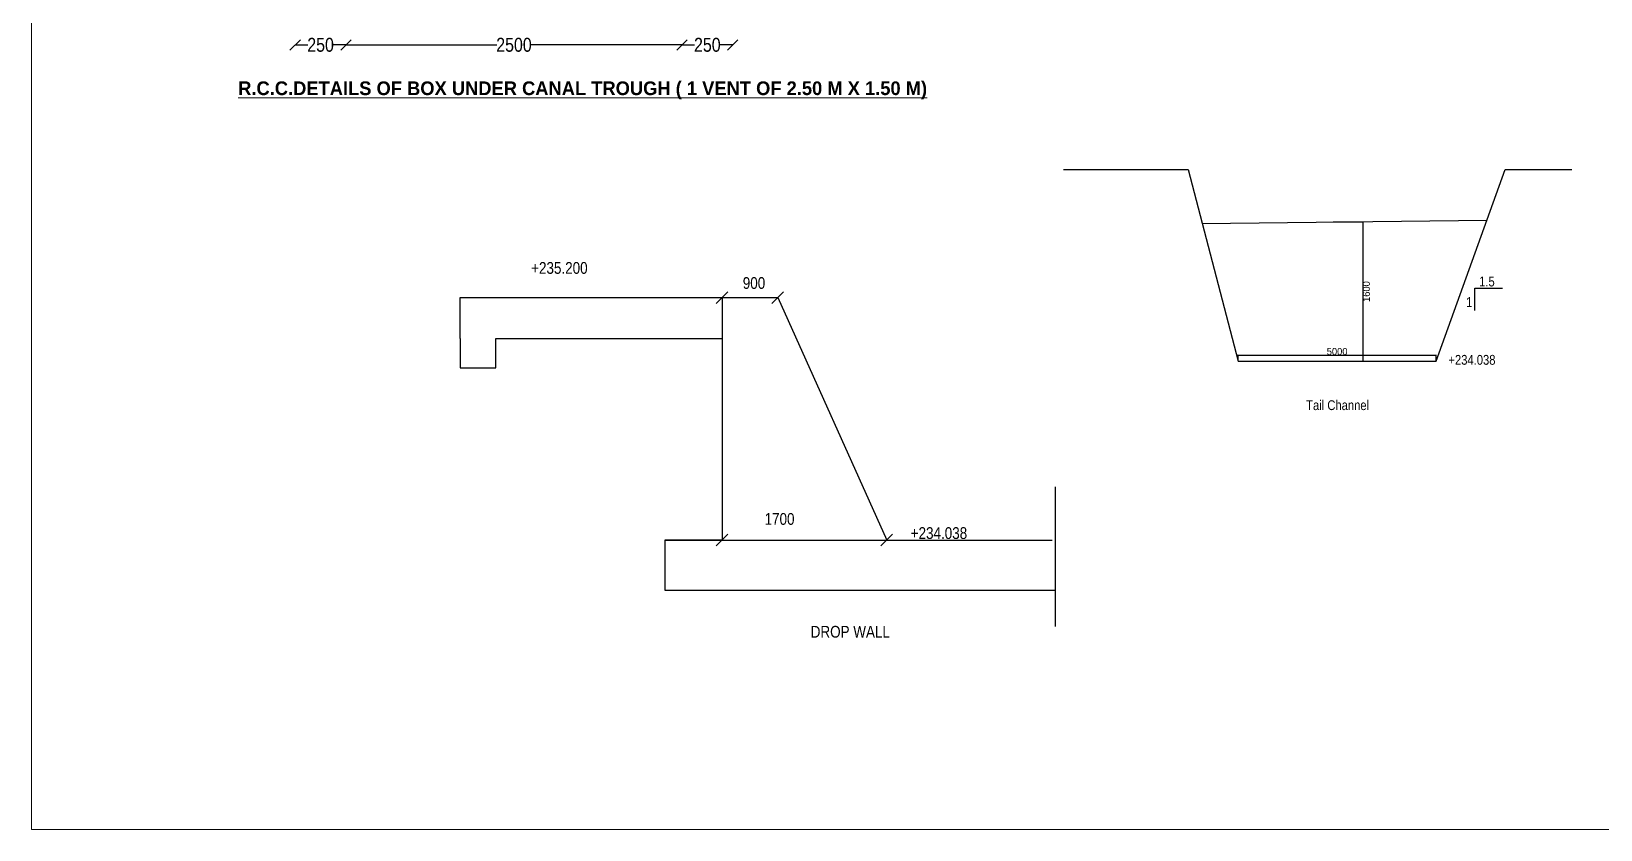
# Model space of a CAD drawing. Header units: inches. Extents: x -679659 to -168020, y 530076 to 1078123.
# Drawn here: x -242633 to -202532, y 530076 to 550486 of the extents above; entities that cross this region are included whole.
import ezdxf

# ---------------------------------------------------------------- set-up
doc = ezdxf.new("R2010")
doc.units = ezdxf.units.IN
doc.header["$LTSCALE"] = 1000
doc.header["$MEASUREMENT"] = 0
for name, color, linetype in [('abutment', 6, 'Continuous'), ('DIM', 3, 'Continuous'), ('STEEL', 5, 'Continuous')]:
    doc.layers.add(name, color=color, linetype=linetype)
doc.styles.add('ARIAL NARROW', font='ARIALN.TTF')
doc.styles.add('CITYBLUEPR', font='cityb___.ttf')
doc.dimstyles.new('STANDARD$0', dxfattribs={"dimscale": 88.888889, "dimtxt": 0.02, "dimasz": 0.02, "dimexe": 0.05, "dimexo": 0.1, "dimgap": 0.002, "dimtad": 2, "dimdec": 0, "dimzin": 1, "dimdsep": 46, "dimtxsty": 'Standard', "dimblk": 'OBLIQUE', "dimcen": 0.09, "dimadec": 0, "dimazin": 0, "dimtfac": 1, "dimtdec": 4, "dimtofl": 0, "dimtmove": 0, "dimatfit": 3, "dimfxl": 1, "dimtolj": 1, "dimtzin": 1, "dimarcsym": 0})

# ---------------------------------------------------------------- blocks, each defined once
blk = doc.blocks.new('_Oblique')
at = {"color": 0, "linetype": 'ByBlock', "lineweight": -2}
blk.add_line((-0.5, -0.5), (0.5, 0.5), dxfattribs=at)
blk = doc.blocks.new('*D38')
at = {"layer": 'Defpoints', "color": 0, "transparency": 16777216}
for p in [(-234593, 550157), (-226010, 550157), (-226010, 550140)]:
    blk.add_point(p, dxfattribs=at)
at = {"layer": 'DIM', "color": 0, "lineweight": -2, "transparency": 16777216}
for p, q in [((-234593, 550153), (-234593, 550138)), ((-234593, 550140), (-230739, 550140)), ((-226010, 550140), (-229863, 550140)), ((-226010, 550153), (-226010, 550138))]:
    blk.add_line(p, q, dxfattribs=at)
at = {"layer": 'DIM', "color": 0, "lineweight": -2, "transparency": 16777216, "xscale": 266.6666666666666, "yscale": 266.6666666666666, "zscale": 266.6666666666666, "rotation": 180}
blk.add_blockref('_Oblique', (-234593, 550140), dxfattribs=at)
at = {"layer": 'DIM', "color": 0, "lineweight": -2, "transparency": 16777216, "xscale": 266.6666666666666, "yscale": 266.6666666666666, "zscale": 266.6666666666666}
blk.add_blockref('_Oblique', (-226010, 550140), dxfattribs=at)
at = {"layer": 'DIM', "color": 0, "lineweight": 9, "transparency": 16777216, "insert": (-230301, 550140), "char_height": 355.6, "attachment_point": 5, "style": 'ARIAL NARROW'}
blk.add_mtext('\\A1;2500', dxfattribs=at)
blk = doc.blocks.new('*D39')
at = {"layer": 'Defpoints', "color": 0, "transparency": 16777216}
for p in [(-226010, 550140), (-224710, 550140), (-224710, 550140)]:
    blk.add_point(p, dxfattribs=at)
at = {"layer": 'DIM', "color": 0, "lineweight": -2, "transparency": 16777216}
for p, q in [((-226010, 550144), (-226010, 550142)), ((-226010, 550140), (-225685, 550140)), ((-224710, 550140), (-225036, 550140)), ((-224710, 550144), (-224710, 550142))]:
    blk.add_line(p, q, dxfattribs=at)
at = {"layer": 'DIM', "color": 0, "lineweight": -2, "transparency": 16777216, "xscale": 266.6666666666666, "yscale": 266.6666666666666, "zscale": 266.6666666666666, "rotation": 180}
blk.add_blockref('_Oblique', (-226010, 550140), dxfattribs=at)
at = {"layer": 'DIM', "color": 0, "lineweight": -2, "transparency": 16777216, "xscale": 266.6666666666666, "yscale": 266.6666666666666, "zscale": 266.6666666666666}
blk.add_blockref('_Oblique', (-224710, 550140), dxfattribs=at)
at = {"layer": 'DIM', "color": 0, "lineweight": 9, "transparency": 16777216, "insert": (-225360, 550140), "char_height": 355.6, "attachment_point": 5, "style": 'ARIAL NARROW'}
blk.add_mtext('\\A1;250', dxfattribs=at)
blk = doc.blocks.new('*D40')
at = {"layer": 'Defpoints', "color": 0, "transparency": 16777216}
for p in [(-235893, 550140), (-234593, 550140), (-234593, 550140)]:
    blk.add_point(p, dxfattribs=at)
at = {"layer": 'DIM', "color": 0, "lineweight": -2, "transparency": 16777216}
for p, q in [((-235893, 550144), (-235893, 550142)), ((-235893, 550140), (-235567, 550140)), ((-234593, 550140), (-234918, 550140)), ((-234593, 550144), (-234593, 550142))]:
    blk.add_line(p, q, dxfattribs=at)
at = {"layer": 'DIM', "color": 0, "lineweight": -2, "transparency": 16777216, "xscale": 266.6666666666666, "yscale": 266.6666666666666, "zscale": 266.6666666666666, "rotation": 180}
blk.add_blockref('_Oblique', (-235893, 550140), dxfattribs=at)
at = {"layer": 'DIM', "color": 0, "lineweight": -2, "transparency": 16777216, "xscale": 266.6666666666666, "yscale": 266.6666666666666, "zscale": 266.6666666666666}
blk.add_blockref('_Oblique', (-234593, 550140), dxfattribs=at)
at = {"layer": 'DIM', "color": 0, "lineweight": 9, "transparency": 16777216, "insert": (-235243, 550140), "char_height": 355.6, "attachment_point": 5, "style": 'ARIAL NARROW'}
blk.add_mtext('\\A1;250', dxfattribs=at)
blk = doc.blocks.new('*D92')
at = {"layer": 'Defpoints', "color": 0, "transparency": 16777216}
for p in [(-209378, 545612), (-209378, 542054), (-208606, 542054)]:
    blk.add_point(p, dxfattribs=at)
at = {"layer": 'STEEL', "color": 0, "lineweight": -2, "transparency": 16777216}
for p, q in [((-209369, 545612), (-208602, 545612)), ((-208606, 545612), (-208606, 542054)), ((-209369, 542054), (-208602, 542054))]:
    blk.add_line(p, q, dxfattribs=at)
at = {"layer": 'STEEL', "color": 0, "lineweight": -2, "transparency": 16777216, "xscale": 1.777777777777778, "yscale": 1.777777777777778, "zscale": 1.777777777777778}
for p, rotation in [((-208606, 545612), 90), ((-208606, 542054), 270)]:
    blk.add_blockref('_Oblique', p, dxfattribs=dict(at, rotation=rotation))
at = {"layer": 'STEEL', "color": 0, "transparency": 16777216, "insert": (-208517, 543833), "char_height": 1.78, "attachment_point": 5, "rotation": 90}
blk.add_mtext('\\A1;{\\H100x;1600}', dxfattribs=at)
blk = doc.blocks.new('*D93')
at = {"layer": 'Defpoints', "color": 0, "transparency": 16777216}
for p in [(-206736, 542211), (-211797, 542054), (-206736, 542054)]:
    blk.add_point(p, dxfattribs=at)
at = {"layer": 'STEEL', "color": 0, "lineweight": -2, "transparency": 16777216}
for p, q in [((-211797, 542063), (-211797, 542216)), ((-211797, 542211), (-206736, 542211)), ((-206736, 542063), (-206736, 542216))]:
    blk.add_line(p, q, dxfattribs=at)
at = {"layer": 'STEEL', "color": 0, "lineweight": -2, "transparency": 16777216, "xscale": 1.777777777777778, "yscale": 1.777777777777778, "zscale": 1.777777777777778, "rotation": 180}
blk.add_blockref('_Oblique', (-211797, 542211), dxfattribs=at)
at = {"layer": 'STEEL', "color": 0, "lineweight": -2, "transparency": 16777216, "xscale": 1.777777777777778, "yscale": 1.777777777777778, "zscale": 1.777777777777778}
blk.add_blockref('_Oblique', (-206736, 542211), dxfattribs=at)
at = {"layer": 'STEEL', "color": 0, "transparency": 16777216, "insert": (-209266, 542300), "char_height": 1.78, "attachment_point": 5}
blk.add_mtext('\\A1;{\\H100x;5000}', dxfattribs=at)
blk = doc.blocks.new('*D106')
at = {"layer": 'Defpoints', "color": 0, "transparency": 16777216}
for p in [(-224982, 543679), (-223561, 543679), (-223561, 543679)]:
    blk.add_point(p, dxfattribs=at)
at = {"layer": 'STEEL', "color": 0, "lineweight": -2, "transparency": 16777216}
for p, q in [((-224982, 543679), (-224982, 543680)), ((-224982, 543679), (-223561, 543679)), ((-223561, 543679), (-223561, 543680))]:
    blk.add_line(p, q, dxfattribs=at)
at = {"layer": 'STEEL', "color": 0, "lineweight": -2, "transparency": 16777216, "xscale": 300, "yscale": 300, "zscale": 300, "rotation": 180}
blk.add_blockref('_Oblique', (-224982, 543679), dxfattribs=at)
at = {"layer": 'STEEL', "color": 0, "lineweight": -2, "transparency": 16777216, "xscale": 300, "yscale": 300, "zscale": 300}
blk.add_blockref('_Oblique', (-223561, 543679), dxfattribs=at)
at = {"layer": 'STEEL', "color": 0, "lineweight": 9, "transparency": 16777216, "insert": (-224167, 544050), "char_height": 300, "attachment_point": 5, "style": 'ARIAL NARROW'}
blk.add_mtext('\\A1;900', dxfattribs=at)
blk = doc.blocks.new('*D107')
at = {"layer": 'Defpoints', "color": 0, "transparency": 16777216}
for p in [(-224982, 537480), (-220775, 537480), (-220775, 537480)]:
    blk.add_point(p, dxfattribs=at)
at = {"layer": 'STEEL', "color": 0, "lineweight": -2, "transparency": 16777216}
for p, q in [((-224982, 537481), (-224982, 537481)), ((-224982, 537480), (-220775, 537480)), ((-220775, 537481), (-220775, 537481))]:
    blk.add_line(p, q, dxfattribs=at)
at = {"layer": 'STEEL', "color": 0, "lineweight": -2, "transparency": 16777216, "xscale": 300, "yscale": 300, "zscale": 300, "rotation": 180}
blk.add_blockref('_Oblique', (-224982, 537480), dxfattribs=at)
at = {"layer": 'STEEL', "color": 0, "lineweight": -2, "transparency": 16777216, "xscale": 300, "yscale": 300, "zscale": 300}
blk.add_blockref('_Oblique', (-220775, 537480), dxfattribs=at)
at = {"layer": 'STEEL', "color": 0, "lineweight": 9, "transparency": 16777216, "insert": (-223514, 538017), "char_height": 300, "attachment_point": 5, "style": 'ARIAL NARROW'}
blk.add_mtext('\\A1;1700', dxfattribs=at)

msp = doc.modelspace()

# ---------------------------------------------------------------- linework, layer by layer
at = {"color": 0, "linetype": 'ByBlock', "lineweight": 9}
for p in [(-242633.4, 578737.2), (-168030, 530076)]:
    msp.add_line(p, (-242633.4, 530076), dxfattribs=at)
at = {"layer": 'STEEL', "color": 0}
for p, q in [((-216261.5, 546957.5), (-213070.5, 546957.5)), ((-213070.5, 546957.5), (-211797, 542054)), ((-206735.5, 542054), (-204975, 546957.5)), ((-204975, 546957.5), (-203269.5, 546957.5)), ((-212711.5, 545575.2), (-205442.1, 545656.5)), ((-205743, 543351.5), (-205743, 543916)), ((-205743, 543916), (-205036.5, 543916)), ((-231673.6, 542634), (-231673.6, 543678.5)), ((-231673.6, 543678.5), (-224981.6, 543678.5)), ((-224981.6, 543678.5), (-224981.6, 537480)), ((-224981.6, 543678.5), (-223560.6, 543678.5)), ((-223560.6, 543678.5), (-220774.6, 537480)), ((-231673.6, 542634), (-231673.6, 541885)), ((-230763.1, 542634), (-224981.6, 542634)), ((-230763.1, 541885), (-230763.1, 542634)), ((-231673.6, 541885), (-230763.1, 541885)), ((-211797, 542054), (-206735.5, 542054)), ((-216475.1, 538842), (-216475.1, 535268)), ((-224981.6, 537480), (-226445.6, 537480)), ((-226445.6, 537480), (-216547.1, 537480)), ((-226445.6, 537480), (-226445.6, 536196)), ((-226445.6, 536196), (-216475.1, 536196))]:
    msp.add_line(p, q, dxfattribs=at)

# ---------------------------------------------------------------- texts
at = {"layer": 'abutment', "color": 0, "lineweight": 9, "style": 'CITYBLUEPR'}
msp.add_text('%%UR.C.C.DETAILS OF BOX UNDER CANAL TROUGH ( 1 VENT OF 2.50 M X 1.50 M)', height=350, dxfattribs=at).set_placement((-237349.3, 548856.2))
at = {"layer": 'abutment', "color": 0, "lineweight": 9, "char_height": 250, "attachment_point": 6, "style": 'ARIAL NARROW'}
for s, insert in [('1.5', (-205239, 544088.6)), ('1', (-205811.5, 543565.5)), ('+234.038', (-205219, 542085.6)), ('Tail Channel', (-208449.5, 540926.6))]:
    msp.add_mtext(s, dxfattribs=dict(at, insert=insert))
at = {"layer": 'STEEL', "color": 0, "lineweight": 9, "style": 'ARIAL NARROW'}
for s, p in [('+235.200', (-229862.2, 544287.2)), ('+234.038', (-220162.7, 537508.2)), ('DROP WALL', (-222717.7, 534985.7))]:
    msp.add_text(s, height=300, dxfattribs=at).set_placement(p)

# ---------------------------------------------------------------- dimensions: what is measured, and where the dimension line sits
at = {"layer": 'DIM', "color": 0, "lineweight": 9}
for base, p1, p2, text, picture, middle in [((-234592.7, 550139.8), (-235892.7, 550139.8), (-234592.7, 550139.8), '250', '*D40', (-235242.7, 550139.8)), ((-226010.2, 550139.8), (-234592.7, 550157), (-226010.2, 550157), '2500', '*D38', (-230301.5, 550139.8)), ((-224710.2, 550139.8), (-226010.2, 550139.8), (-224710.2, 550139.8), '250', '*D39', (-225360.2, 550139.8))]:
    dim = msp.add_linear_dim(base=base, p1=p1, p2=p2, text=text, dimstyle='STANDARD$0', override={"dimtxt": 4, "dimasz": 3, "dimexe": 0.02, "dimexo": 0.05, "dimgap": 0.008, "dimtad": 0, "dimtxsty": 'ARIAL NARROW', "dimblk1": 'Oblique', "dimblk2": 'Oblique', "dimsah": 1}, dxfattribs=at)
    dim.commit()
    dim.dimension.update_dxf_attribs({"geometry": picture, "text_midpoint": middle})
at = {"layer": 'STEEL', "color": 0}
dim = msp.add_linear_dim(base=(-208606, 542054), p1=(-209377.7, 545612.5), p2=(-209377.7, 542054), angle=90, text='{\\H100x;1600}', dimstyle='STANDARD$0', dxfattribs=at)
dim.commit()
dim.dimension.update_dxf_attribs({"geometry": '*D92', "text_midpoint": (-208516.9, 543833.2)})
at = {"layer": 'STEEL', "color": 0, "lineweight": 9}
for base, p1, p2, text, picture, middle in [((-223560.6, 543678.5), (-224981.6, 543678.5), (-223560.6, 543678.5), '900', '*D106', (-224167.1, 544049.5)), ((-220774.6, 537480), (-224981.6, 537480), (-220774.6, 537480), '1700', '*D107', (-223514.1, 538017))]:
    dim = msp.add_linear_dim(base=base, p1=p1, p2=p2, text=text, dimstyle='STANDARD$0', override={"dimscale": 1, "dimtxt": 300, "dimasz": 300, "dimexe": 1.25, "dimexo": 0.625, "dimgap": 0.625, "dimtad": 0, "dimzin": 8, "dimtxsty": 'ARIAL NARROW', "dimcen": 2.5, "dimtdec": 0, "dimtofl": 1, "dimtmove": 2, "dimtzin": 0}, dxfattribs=at)
    dim.commit()
    dim.dimension.update_dxf_attribs({"geometry": picture, "text_midpoint": middle, "dimtype": 160})
at = {"layer": 'STEEL', "color": 0}
dim = msp.add_aligned_dim(p1=(-211797, 542054), p2=(-206735.5, 542054), distance=157.2, text='{\\H100x;5000}', dimstyle='STANDARD$0', dxfattribs=at)
dim.commit()
dim.dimension.update_dxf_attribs({"geometry": '*D93', "text_midpoint": (-209266.3, 542300.2)})

doc.saveas('drawing.dxf')
